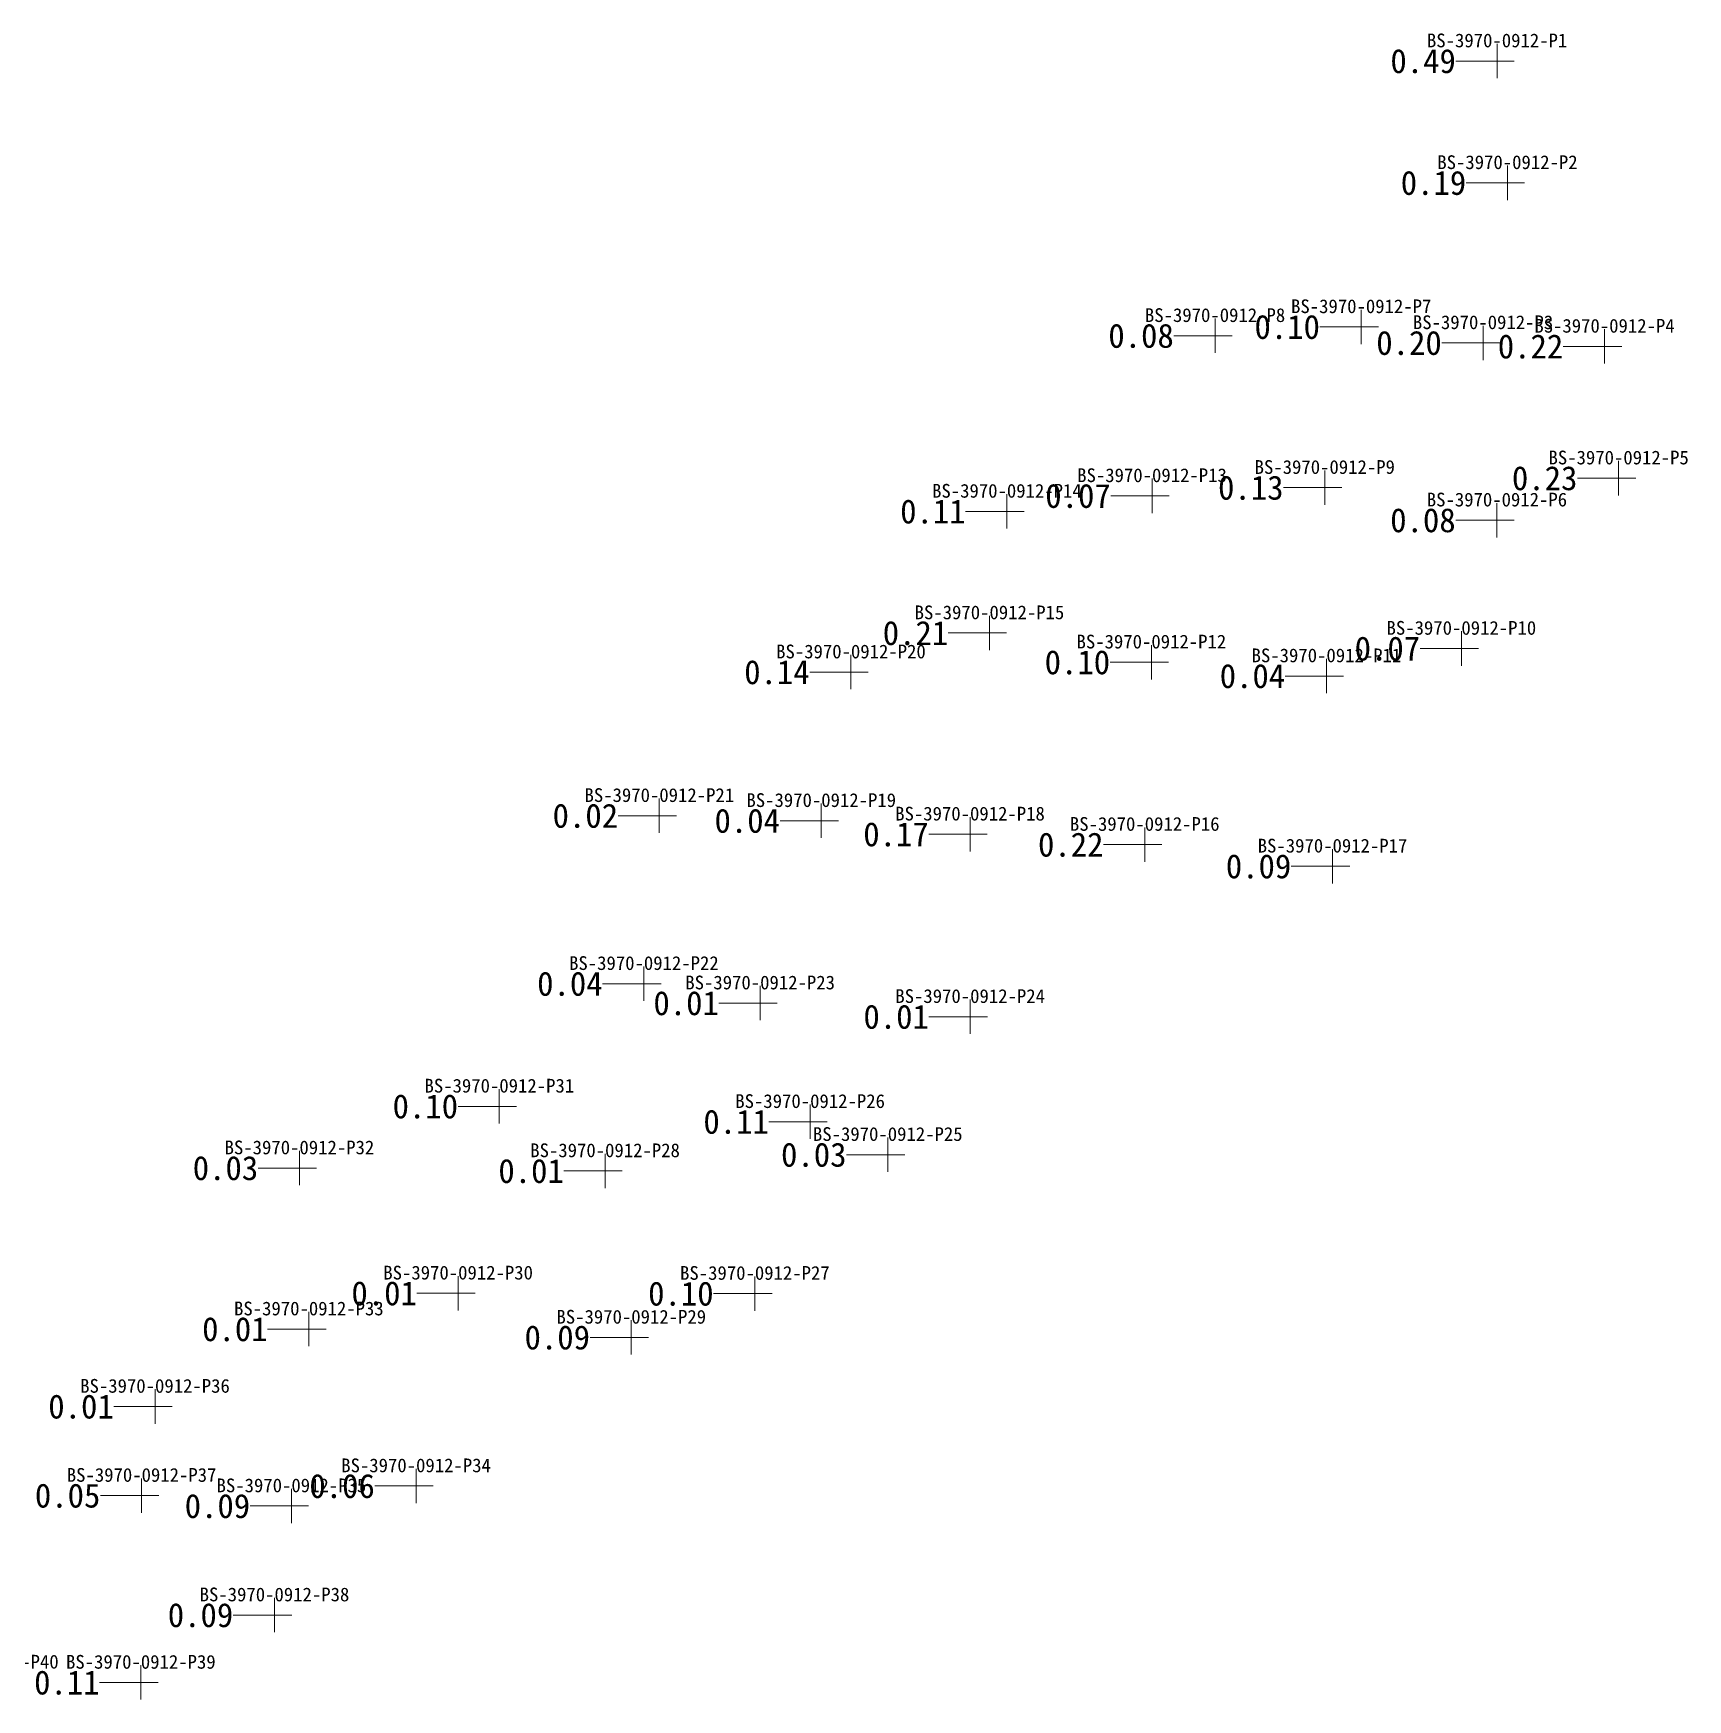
# Model space of a CAD drawing. Header units: inches. Extents: x 469921.8 to 470014.4, y 4349733.1 to 4349823.9.
# Drawn here: x 469966.23 to 470014.36, y 4349775.39 to 4349823.86 of the extents above; entities that cross this region are included whole.
import ezdxf
from ezdxf.enums import TextEntityAlignment as Align

# ---------------------------------------------------------------- set-up
doc = ezdxf.new("R2010")
doc.units = ezdxf.units.IN
doc.header["$MEASUREMENT"] = 0
for name, color, linetype, lineweight in [('孔口文字', 7, 'Continuous', 0), ('点', 7, 'Continuous', 0), ('线条', 7, 'Continuous', 0), ('钻孔', 7, 'Continuous', 0)]:
    doc.layers.add(name, color=color, linetype=linetype, lineweight=lineweight)
doc.styles.add('3dmine_textStyle_3', font='simsunb.ttf', dxfattribs={"height": 1})

msp = doc.modelspace()

# ---------------------------------------------------------------- hatches: boundary and pattern name
at = {"layer": '钻孔', "linetype": 'Continuous', "lineweight": 0, "true_color": 0x808080, "extrusion": (0, 1, 0)}
for points in [[(-470009.814, 3960.099), (-470008.814, 3960.099), (-470008.814, 3968.099), (-470009.814, 3968.099)], [(-470010.115, 3959.827), (-470009.115, 3959.827), (-470009.115, 3968.827), (-470010.115, 3968.827)], [(-470001.608, 3960.451), (-470000.608, 3960.451), (-470000.608, 3969.451), (-470001.608, 3969.451)], [(-470005.86, 3960.343), (-470004.86, 3960.343), (-470004.86, 3969.343), (-470005.86, 3969.343)], [(-470009.404, 3960.321), (-470008.404, 3960.321), (-470008.404, 3969.321), (-470009.404, 3969.321)], [(-470012.938, 3960.183), (-470011.938, 3960.183), (-470011.938, 3969.183), (-470012.938, 3969.183)], [(-470004.8, 3960.217), (-470003.8, 3960.217), (-470003.8, 3970.217), (-470004.8, 3970.217)], [(-470013.35, 3959.715), (-470012.35, 3959.715), (-470012.35, 3969.715), (-470013.35, 3969.715)], [(-469999.774, 3960.389), (-469998.774, 3960.389), (-469998.774, 3970.389), (-469999.774, 3970.389)], [(-469995.552, 3959.604), (-469994.552, 3959.604), (-469994.552, 3970.604), (-469995.552, 3970.604)], [(-470009.809, 3960.155), (-470008.809, 3960.155), (-470008.809, 3970.155), (-470009.809, 3970.155)], [(-469995.045, 3959.993), (-469994.045, 3959.993), (-469994.045, 3970.993), (-469995.045, 3970.993)], [(-470008.774, 3959.851), (-470007.774, 3959.851), (-470007.774, 3970.851), (-470008.774, 3970.851)], [(-469991.015, 3959.626), (-469990.015, 3959.626), (-469990.015, 3971.626), (-469991.015, 3971.626)], [(-469999.755, 3959.975), (-469998.755, 3959.975), (-469998.755, 3970.975), (-469999.755, 3970.975)], [(-470004.848, 3959.918), (-470003.848, 3959.918), (-470003.848, 3970.918), (-470004.848, 3970.918)], [(-469985.44, 3959.863), (-469984.44, 3959.863), (-469984.44, 3971.863), (-469985.44, 3971.863)], [(-469990.151, 3959.692), (-469989.151, 3959.692), (-469989.151, 3971.692), (-469990.151, 3971.692)], [(-469994.479, 3960.493), (-469993.479, 3960.493), (-469993.479, 3971.493), (-469994.479, 3971.493)], [(-469999.562, 3960.367), (-469998.562, 3960.367), (-469998.562, 3971.367), (-469999.562, 3971.367)], [(-470005.026, 3960.131), (-470004.026, 3960.131), (-470004.026, 3971.131), (-470005.026, 3971.131)], [(-469984.991, 3960.186), (-469983.991, 3960.186), (-469983.991, 3972.186), (-469984.991, 3972.186)], [(-469988.373, 3960.109), (-469987.373, 3960.109), (-469987.373, 3972.109), (-469988.373, 3972.109)], [(-469994.483, 3959.716), (-469993.483, 3959.716), (-469993.483, 3971.716), (-469994.483, 3971.716)], [(-469980.785, 3959.604), (-469979.785, 3959.604), (-469979.785, 3972.604), (-469980.785, 3972.604)], [(-469989.827, 3959.899), (-469988.827, 3959.899), (-469988.827, 3971.899), (-469989.827, 3971.899)], [(-469992.086, 3959.692), (-469991.086, 3959.692), (-469991.086, 3971.692), (-469992.086, 3971.692)], [(-469974.97, 3960.276), (-469973.97, 3960.276), (-469973.97, 3972.276), (-469974.97, 3972.276)], [(-469983.862, 3960.087), (-469982.862, 3960.087), (-469982.862, 3972.087), (-469983.862, 3972.087)], [(-469979.587, 3960.284), (-469978.587, 3960.284), (-469978.587, 3972.284), (-469979.587, 3972.284)], [(-469988.22, 3959.917), (-469987.22, 3959.917), (-469987.22, 3971.917), (-469988.22, 3971.917)], [(-469975.244, 3959.614), (-469974.244, 3959.614), (-469974.244, 3972.614), (-469975.244, 3972.614)], [(-469984.624, 3960.222), (-469983.624, 3960.222), (-469983.624, 3972.222), (-469984.624, 3972.222)], [(-469970.768, 3959.538), (-469969.768, 3959.538), (-469969.768, 3972.538), (-469970.768, 3972.538)], [(-469978.363, 3960.289), (-469977.363, 3960.289), (-469977.363, 3972.289), (-469978.363, 3972.289)], [(-469970.378, 3959.548), (-469969.378, 3959.548), (-469969.378, 3972.548), (-469970.378, 3972.548)], [(-469974.736, 3959.622), (-469973.736, 3959.622), (-469973.736, 3972.622), (-469974.736, 3972.622)], [(-469974.244, 3960.402), (-469973.244, 3960.402), (-469973.244, 3972.402), (-469974.244, 3972.402)], [(-469970.356, 3959.614), (-469969.356, 3959.614), (-469969.356, 3972.614), (-469970.356, 3972.614)]]:
    msp.add_hatch(color=8, dxfattribs=at).paths.add_polyline_path(points, flags=0)

# ---------------------------------------------------------------- linework, layer by layer
at = {"layer": '点', "color": 138, "linetype": 'Continuous', "lineweight": 0, "true_color": 0x004c4c}
for points, elevation in [([(470008.814, 4349822.557), (470008.814, 4349823.557)], 3968.099), ([(470009.314, 4349823.057), (470008.314, 4349823.057)], 3968.099), ([(470009.115, 4349819.015), (470009.115, 4349820.015)], 3968.827), ([(470009.615, 4349819.515), (470008.615, 4349819.515)], 3968.827), ([(470000.608, 4349814.567), (470000.608, 4349815.567)], 3969.451), ([(470004.86, 4349814.825), (470004.86, 4349815.825)], 3969.343), ([(470001.108, 4349815.067), (470000.108, 4349815.067)], 3969.451), ([(470005.36, 4349815.325), (470004.36, 4349815.325)], 3969.343), ([(470008.404, 4349814.36), (470008.404, 4349815.36)], 3969.321), ([(470011.938, 4349814.257), (470011.938, 4349815.257)], 3969.183), ([(470008.904, 4349814.86), (470007.904, 4349814.86)], 3969.321), ([(470012.438, 4349814.757), (470011.438, 4349814.757)], 3969.183), ([(470003.8, 4349810.149), (470003.8, 4349811.149)], 3970.217), ([(470012.35, 4349810.425), (470012.35, 4349811.425)], 3969.715), ([(469998.774, 4349809.91), (469998.774, 4349810.91)], 3970.389), ([(470004.3, 4349810.649), (470003.3, 4349810.649)], 3970.217), ([(470012.85, 4349810.925), (470011.85, 4349810.925)], 3969.715), ([(469994.552, 4349809.457), (469994.552, 4349810.457)], 3970.604), ([(469999.274, 4349810.41), (469998.274, 4349810.41)], 3970.389), ([(470008.809, 4349809.202), (470008.809, 4349810.202)], 3970.155), ([(469995.052, 4349809.957), (469994.052, 4349809.957)], 3970.604), ([(470009.309, 4349809.702), (470008.309, 4349809.702)], 3970.155), ([(469994.045, 4349805.921), (469994.045, 4349806.921)], 3970.993), ([(469994.545, 4349806.421), (469993.545, 4349806.421)], 3970.993), ([(470007.774, 4349805.47), (470007.774, 4349806.47)], 3970.851), ([(469990.015, 4349804.783), (469990.015, 4349805.783)], 3971.626), ([(469998.755, 4349805.071), (469998.755, 4349806.071)], 3970.975), ([(470008.274, 4349805.97), (470007.274, 4349805.97)], 3970.851), ([(469990.515, 4349805.283), (469989.515, 4349805.283)], 3971.626), ([(469999.255, 4349805.571), (469998.255, 4349805.571)], 3970.975), ([(470003.848, 4349804.67), (470003.848, 4349805.67)], 3970.918), ([(470004.348, 4349805.17), (470003.348, 4349805.17)], 3970.918), ([(469984.44, 4349800.606), (469984.44, 4349801.606)], 3971.863), ([(469989.151, 4349800.46), (469989.151, 4349801.46)], 3971.692), ([(469984.94, 4349801.106), (469983.94, 4349801.106)], 3971.863), ([(469989.651, 4349800.96), (469988.651, 4349800.96)], 3971.692), ([(469993.479, 4349800.067), (469993.479, 4349801.067)], 3971.493), ([(469993.979, 4349800.567), (469992.979, 4349800.567)], 3971.493), ([(469998.562, 4349799.767), (469998.562, 4349800.767)], 3971.367), ([(469999.062, 4349800.267), (469998.062, 4349800.267)], 3971.367), ([(470004.026, 4349799.135), (470004.026, 4349800.135)], 3971.131), ([(470004.526, 4349799.635), (470003.526, 4349799.635)], 3971.131), ([(469983.991, 4349795.72), (469983.991, 4349796.72)], 3972.186), ([(469984.491, 4349796.22), (469983.491, 4349796.22)], 3972.186), ([(469987.373, 4349795.155), (469987.373, 4349796.155)], 3972.109), ([(469987.873, 4349795.655), (469986.873, 4349795.655)], 3972.109), ([(469993.483, 4349794.76), (469993.483, 4349795.76)], 3971.716), ([(469993.983, 4349795.26), (469992.983, 4349795.26)], 3971.716), ([(469979.785, 4349792.153), (469979.785, 4349793.153)], 3972.604), ([(469988.827, 4349791.705), (469988.827, 4349792.705)], 3971.899), ([(469980.285, 4349792.653), (469979.285, 4349792.653)], 3972.604), ([(469989.327, 4349792.205), (469988.327, 4349792.205)], 3971.899), ([(469991.086, 4349790.747), (469991.086, 4349791.747)], 3971.692), ([(469973.97, 4349790.358), (469973.97, 4349791.358)], 3972.276), ([(469982.862, 4349790.274), (469982.862, 4349791.274)], 3972.087), ([(469991.586, 4349791.247), (469990.586, 4349791.247)], 3971.692), ([(469974.47, 4349790.858), (469973.47, 4349790.858)], 3972.276), ([(469983.362, 4349790.774), (469982.362, 4349790.774)], 3972.087), ([(469978.587, 4349786.716), (469978.587, 4349787.716)], 3972.284), ([(469987.22, 4349786.707), (469987.22, 4349787.707)], 3971.917), ([(469979.087, 4349787.216), (469978.087, 4349787.216)], 3972.284), ([(469987.72, 4349787.207), (469986.72, 4349787.207)], 3971.917), ([(469974.244, 4349785.673), (469974.244, 4349786.673)], 3972.614), ([(469983.624, 4349785.432), (469983.624, 4349786.432)], 3972.222), ([(469974.744, 4349786.173), (469973.744, 4349786.173)], 3972.614), ([(469984.124, 4349785.932), (469983.124, 4349785.932)], 3972.222), ([(469969.768, 4349783.422), (469969.768, 4349784.422)], 3972.538), ([(469970.268, 4349783.922), (469969.268, 4349783.922)], 3972.538), ([(469977.363, 4349781.11), (469977.363, 4349782.11)], 3972.289), ([(469969.378, 4349780.832), (469969.378, 4349781.832)], 3972.548), ([(469973.736, 4349780.528), (469973.736, 4349781.528)], 3972.622), ([(469977.863, 4349781.61), (469976.863, 4349781.61)], 3972.289), ([(469969.878, 4349781.332), (469968.878, 4349781.332)], 3972.548), ([(469974.236, 4349781.028), (469973.236, 4349781.028)], 3972.622), ([(469973.244, 4349777.355), (469973.244, 4349778.355)], 3972.402), ([(469973.744, 4349777.855), (469972.744, 4349777.855)], 3972.402), ([(469969.356, 4349775.395), (469969.356, 4349776.395)], 3972.614), ([(469969.856, 4349775.895), (469968.856, 4349775.895)], 3972.614)]:
    msp.add_lwpolyline(points, dxfattribs=dict(at, elevation=elevation))
at = {"layer": '线条', "color": 138, "linetype": 'Continuous', "lineweight": 0, "true_color": 0x004c4c}
for points, elevation in [([(470008.814, 4349823.057), (470008.814, 4349823.057), (470008.814, 4349823.057)], 3968.099), ([(470009.115, 4349819.515), (470009.115, 4349819.515), (470009.115, 4349819.515)], 3968.827), ([(470000.608, 4349815.067), (470000.608, 4349815.067), (470000.608, 4349815.067)], 3969.451), ([(470004.86, 4349815.325), (470004.86, 4349815.325), (470004.86, 4349815.325)], 3969.343), ([(470008.404, 4349814.86), (470008.404, 4349814.86), (470008.404, 4349814.86)], 3969.321), ([(470011.938, 4349814.757), (470011.938, 4349814.757), (470011.938, 4349814.757)], 3969.183), ([(470003.8, 4349810.649), (470003.8, 4349810.649), (470003.8, 4349810.649)], 3970.217), ([(470012.35, 4349810.925), (470012.35, 4349810.925), (470012.35, 4349810.925)], 3969.715), ([(469998.774, 4349810.41), (469998.774, 4349810.41), (469998.774, 4349810.41)], 3970.389), ([(469994.552, 4349809.957), (469994.552, 4349809.957), (469994.552, 4349809.957)], 3970.604), ([(470008.809, 4349809.702), (470008.809, 4349809.702), (470008.809, 4349809.702)], 3970.155), ([(469994.045, 4349806.421), (469994.045, 4349806.421), (469994.045, 4349806.421)], 3970.993), ([(470007.774, 4349805.97), (470007.774, 4349805.97), (470007.774, 4349805.97)], 3970.851), ([(469990.015, 4349805.283), (469990.015, 4349805.283), (469990.015, 4349805.283)], 3971.626), ([(469998.755, 4349805.571), (469998.755, 4349805.571), (469998.755, 4349805.571)], 3970.975), ([(470003.848, 4349805.17), (470003.848, 4349805.17), (470003.848, 4349805.17)], 3970.918), ([(469984.44, 4349801.106), (469984.44, 4349801.106), (469984.44, 4349801.106)], 3971.863), ([(469989.151, 4349800.96), (469989.151, 4349800.96), (469989.151, 4349800.96)], 3971.692), ([(469993.479, 4349800.567), (469993.479, 4349800.567), (469993.479, 4349800.567)], 3971.493), ([(469998.562, 4349800.267), (469998.562, 4349800.267), (469998.562, 4349800.267)], 3971.367), ([(470004.026, 4349799.635), (470004.026, 4349799.635), (470004.026, 4349799.635)], 3971.131), ([(469983.991, 4349796.22), (469983.991, 4349796.22), (469983.991, 4349796.22)], 3972.186), ([(469987.373, 4349795.655), (469987.373, 4349795.655), (469987.373, 4349795.655)], 3972.109), ([(469993.483, 4349795.26), (469993.483, 4349795.26), (469993.483, 4349795.26)], 3971.716), ([(469979.785, 4349792.653), (469979.785, 4349792.653), (469979.785, 4349792.653)], 3972.604), ([(469988.827, 4349792.205), (469988.827, 4349792.205), (469988.827, 4349792.205)], 3971.899), ([(469991.086, 4349791.247), (469991.086, 4349791.247), (469991.086, 4349791.247)], 3971.692), ([(469973.97, 4349790.858), (469973.97, 4349790.858), (469973.97, 4349790.858)], 3972.276), ([(469982.862, 4349790.774), (469982.862, 4349790.774), (469982.862, 4349790.774)], 3972.087), ([(469978.587, 4349787.216), (469978.587, 4349787.216), (469978.587, 4349787.216)], 3972.284), ([(469987.22, 4349787.207), (469987.22, 4349787.207), (469987.22, 4349787.207)], 3971.917), ([(469974.244, 4349786.173), (469974.244, 4349786.173), (469974.244, 4349786.173)], 3972.614), ([(469983.624, 4349785.932), (469983.624, 4349785.932), (469983.624, 4349785.932)], 3972.222), ([(469969.768, 4349783.922), (469969.768, 4349783.922), (469969.768, 4349783.922)], 3972.538), ([(469977.363, 4349781.61), (469977.363, 4349781.61), (469977.363, 4349781.61)], 3972.289), ([(469969.378, 4349781.332), (469969.378, 4349781.332), (469969.378, 4349781.332)], 3972.548), ([(469973.736, 4349781.028), (469973.736, 4349781.028), (469973.736, 4349781.028)], 3972.622), ([(469973.244, 4349777.855), (469973.244, 4349777.855), (469973.244, 4349777.855)], 3972.402), ([(469969.356, 4349775.895), (469969.356, 4349775.895), (469969.356, 4349775.895)], 3972.614)]:
    msp.add_lwpolyline(points, dxfattribs=dict(at, elevation=elevation))
at = {"layer": '钻孔', "color": 8, "linetype": 'Continuous', "lineweight": 0, "true_color": 0x808080}
for points, elevation in [([(470008.814, 4349823.057), (470007.614, 4349823.057)], 3968.099), ([(470008.814, 4349823.057), (470007.614, 4349823.057)], 3960.099), ([(470009.115, 4349819.515), (470007.915, 4349819.515)], 3968.827), ([(470009.115, 4349819.515), (470007.915, 4349819.515)], 3959.827), ([(470000.608, 4349815.067), (469999.408, 4349815.067)], 3969.451), ([(470000.608, 4349815.067), (469999.408, 4349815.067)], 3960.451), ([(470004.86, 4349815.325), (470003.66, 4349815.325)], 3969.343), ([(470004.86, 4349815.325), (470003.66, 4349815.325)], 3960.343), ([(470008.404, 4349814.86), (470007.204, 4349814.86)], 3969.321), ([(470008.404, 4349814.86), (470007.204, 4349814.86)], 3960.321), ([(470011.938, 4349814.757), (470010.738, 4349814.757)], 3969.183), ([(470011.938, 4349814.757), (470010.738, 4349814.757)], 3960.183), ([(470003.8, 4349810.649), (470002.6, 4349810.649)], 3970.217), ([(470003.8, 4349810.649), (470002.6, 4349810.649)], 3960.217), ([(470012.35, 4349810.925), (470011.15, 4349810.925)], 3969.715), ([(470012.35, 4349810.925), (470011.15, 4349810.925)], 3959.715), ([(469998.774, 4349810.41), (469997.574, 4349810.41)], 3970.389), ([(469998.774, 4349810.41), (469997.574, 4349810.41)], 3960.389), ([(469994.552, 4349809.957), (469993.352, 4349809.957)], 3970.604), ([(469994.552, 4349809.957), (469993.352, 4349809.957)], 3959.604), ([(470008.809, 4349809.702), (470007.609, 4349809.702)], 3970.155), ([(470008.809, 4349809.702), (470007.609, 4349809.702)], 3960.155), ([(469994.045, 4349806.421), (469992.845, 4349806.421)], 3970.993), ([(469994.045, 4349806.421), (469992.845, 4349806.421)], 3959.993), ([(470007.774, 4349805.97), (470006.574, 4349805.97)], 3970.851), ([(470007.774, 4349805.97), (470006.574, 4349805.97)], 3959.851), ([(469990.015, 4349805.283), (469988.815, 4349805.283)], 3971.626), ([(469990.015, 4349805.283), (469988.815, 4349805.283)], 3959.626), ([(469998.755, 4349805.571), (469997.555, 4349805.571)], 3970.975), ([(469998.755, 4349805.571), (469997.555, 4349805.571)], 3959.975), ([(470003.848, 4349805.17), (470002.648, 4349805.17)], 3970.918), ([(470003.848, 4349805.17), (470002.648, 4349805.17)], 3959.918), ([(469984.44, 4349801.106), (469983.24, 4349801.106)], 3971.863), ([(469984.44, 4349801.106), (469983.24, 4349801.106)], 3959.863), ([(469989.151, 4349800.96), (469987.951, 4349800.96)], 3971.692), ([(469989.151, 4349800.96), (469987.951, 4349800.96)], 3959.692), ([(469993.479, 4349800.567), (469992.279, 4349800.567)], 3971.493), ([(469993.479, 4349800.567), (469992.279, 4349800.567)], 3960.493), ([(469998.562, 4349800.267), (469997.362, 4349800.267)], 3971.367), ([(469998.562, 4349800.267), (469997.362, 4349800.267)], 3960.367), ([(470004.026, 4349799.635), (470002.826, 4349799.635)], 3971.131), ([(470004.026, 4349799.635), (470002.826, 4349799.635)], 3960.131), ([(469983.991, 4349796.22), (469982.791, 4349796.22)], 3972.186), ([(469983.991, 4349796.22), (469982.791, 4349796.22)], 3960.186), ([(469987.373, 4349795.655), (469986.173, 4349795.655)], 3972.109), ([(469987.373, 4349795.655), (469986.173, 4349795.655)], 3960.109), ([(469993.483, 4349795.26), (469992.283, 4349795.26)], 3971.716), ([(469993.483, 4349795.26), (469992.283, 4349795.26)], 3959.716), ([(469979.785, 4349792.653), (469978.585, 4349792.653)], 3972.604), ([(469979.785, 4349792.653), (469978.585, 4349792.653)], 3959.604), ([(469988.827, 4349792.205), (469987.627, 4349792.205)], 3971.899), ([(469988.827, 4349792.205), (469987.627, 4349792.205)], 3959.899), ([(469991.086, 4349791.247), (469989.886, 4349791.247)], 3971.692), ([(469991.086, 4349791.247), (469989.886, 4349791.247)], 3959.692), ([(469973.97, 4349790.858), (469972.77, 4349790.858)], 3972.276), ([(469973.97, 4349790.858), (469972.77, 4349790.858)], 3960.276), ([(469982.862, 4349790.774), (469981.662, 4349790.774)], 3972.087), ([(469982.862, 4349790.774), (469981.662, 4349790.774)], 3960.087), ([(469978.587, 4349787.216), (469977.387, 4349787.216)], 3972.284), ([(469978.587, 4349787.216), (469977.387, 4349787.216)], 3960.284), ([(469987.22, 4349787.207), (469986.02, 4349787.207)], 3971.917), ([(469987.22, 4349787.207), (469986.02, 4349787.207)], 3959.917), ([(469974.244, 4349786.173), (469973.044, 4349786.173)], 3972.614), ([(469974.244, 4349786.173), (469973.044, 4349786.173)], 3959.614), ([(469983.624, 4349785.932), (469982.424, 4349785.932)], 3972.222), ([(469983.624, 4349785.932), (469982.424, 4349785.932)], 3960.222), ([(469969.768, 4349783.922), (469968.568, 4349783.922)], 3972.538), ([(469969.768, 4349783.922), (469968.568, 4349783.922)], 3959.538), ([(469977.363, 4349781.61), (469976.163, 4349781.61)], 3972.289), ([(469977.363, 4349781.61), (469976.163, 4349781.61)], 3960.289), ([(469969.378, 4349781.332), (469968.178, 4349781.332)], 3972.548), ([(469969.378, 4349781.332), (469968.178, 4349781.332)], 3959.548), ([(469973.736, 4349781.028), (469972.536, 4349781.028)], 3972.622), ([(469973.736, 4349781.028), (469972.536, 4349781.028)], 3959.622), ([(469973.244, 4349777.855), (469972.044, 4349777.855)], 3972.402), ([(469973.244, 4349777.855), (469972.044, 4349777.855)], 3960.402), ([(469969.356, 4349775.895), (469968.156, 4349775.895)], 3972.614), ([(469969.356, 4349775.895), (469968.156, 4349775.895)], 3959.614)]:
    msp.add_lwpolyline(points, dxfattribs=dict(at, elevation=elevation))

# ---------------------------------------------------------------- texts
at = {"layer": '孔口文字', "color": 138, "linetype": 'Continuous', "lineweight": 0, "true_color": 0x004c4c, "style": '3dmine_textStyle_3'}
for s, p in [('BS-3970-0912-P1', (470008.814, 4349823.457, 3968.099)), ('BS-3970-0912-P2', (470009.115, 4349819.915, 3968.827)), ('BS-3970-0912-P7', (470004.86, 4349815.725, 3969.343)), ('BS-3970-0912-P8', (470000.608, 4349815.467, 3969.451)), ('BS-3970-0912-P3', (470008.404, 4349815.26, 3969.321)), ('BS-3970-0912-P4', (470011.938, 4349815.157, 3969.183)), ('BS-3970-0912-P5', (470012.35, 4349811.325, 3969.715)), ('BS-3970-0912-P13', (469998.774, 4349810.81, 3970.389)), ('BS-3970-0912-P9', (470003.8, 4349811.049, 3970.217)), ('BS-3970-0912-P14', (469994.552, 4349810.357, 3970.604)), ('BS-3970-0912-P6', (470008.809, 4349810.102, 3970.155)), ('BS-3970-0912-P15', (469994.045, 4349806.821, 3970.993)), ('BS-3970-0912-P10', (470007.774, 4349806.37, 3970.851)), ('BS-3970-0912-P12', (469998.755, 4349805.971, 3970.975)), ('BS-3970-0912-P20', (469990.015, 4349805.683, 3971.626)), ('BS-3970-0912-P11', (470003.848, 4349805.57, 3970.918)), ('BS-3970-0912-P21', (469984.44, 4349801.506, 3971.863)), ('BS-3970-0912-P19', (469989.151, 4349801.36, 3971.692)), ('BS-3970-0912-P18', (469993.479, 4349800.967, 3971.493)), ('BS-3970-0912-P16', (469998.562, 4349800.667, 3971.367)), ('BS-3970-0912-P17', (470004.026, 4349800.035, 3971.131)), ('BS-3970-0912-P22', (469983.991, 4349796.62, 3972.186)), ('BS-3970-0912-P23', (469987.373, 4349796.055, 3972.109)), ('BS-3970-0912-P24', (469993.483, 4349795.66, 3971.716)), ('BS-3970-0912-P31', (469979.785, 4349793.053, 3972.604)), ('BS-3970-0912-P26', (469988.827, 4349792.605, 3971.899)), ('BS-3970-0912-P25', (469991.086, 4349791.647, 3971.692)), ('BS-3970-0912-P32', (469973.97, 4349791.258, 3972.276)), ('BS-3970-0912-P28', (469982.862, 4349791.174, 3972.087)), ('BS-3970-0912-P30', (469978.587, 4349787.616, 3972.284)), ('BS-3970-0912-P27', (469987.22, 4349787.607, 3971.917)), ('BS-3970-0912-P33', (469974.244, 4349786.573, 3972.614)), ('BS-3970-0912-P29', (469983.624, 4349786.332, 3972.222)), ('BS-3970-0912-P36', (469969.768, 4349784.322, 3972.538)), ('BS-3970-0912-P37', (469969.378, 4349781.732, 3972.548)), ('BS-3970-0912-P34', (469977.363, 4349782.01, 3972.289)), ('BS-3970-0912-P35', (469973.736, 4349781.428, 3972.622)), ('BS-3970-0912-P38', (469973.244, 4349778.255, 3972.402)), ('BS-3970-0912-P40', (469964.788, 4349776.299, 3972.564)), ('BS-3970-0912-P39', (469969.356, 4349776.295, 3972.614))]:
    msp.add_text(s, height=0.4, dxfattribs=at).set_placement(p, align=Align.CENTER)
at = {"layer": '钻孔', "color": 8, "linetype": 'Continuous', "lineweight": 0, "true_color": 0x808080, "style": '3dmine_textStyle_3'}
for s, p in [('0.49', (470007.614, 4349823.057, 3968.099)), ('0.19', (470007.915, 4349819.515, 3968.827)), ('0.10', (470003.66, 4349815.325, 3969.343)), ('0.08', (469999.408, 4349815.067, 3969.451)), ('0.20', (470007.204, 4349814.86, 3969.321)), ('0.22', (470010.738, 4349814.757, 3969.183)), ('0.23', (470011.15, 4349810.925, 3969.715)), ('0.07', (469997.574, 4349810.41, 3970.389)), ('0.13', (470002.6, 4349810.649, 3970.217)), ('0.11', (469993.352, 4349809.957, 3970.604)), ('0.08', (470007.609, 4349809.702, 3970.155)), ('0.21', (469992.845, 4349806.421, 3970.993)), ('0.07', (470006.574, 4349805.97, 3970.851)), ('0.10', (469997.555, 4349805.571, 3970.975)), ('0.14', (469988.815, 4349805.283, 3971.626)), ('0.04', (470002.648, 4349805.17, 3970.918)), ('0.02', (469983.24, 4349801.106, 3971.863)), ('0.04', (469987.951, 4349800.96, 3971.692)), ('0.17', (469992.279, 4349800.567, 3971.493)), ('0.22', (469997.362, 4349800.267, 3971.367)), ('0.09', (470002.826, 4349799.635, 3971.131)), ('0.04', (469982.791, 4349796.22, 3972.186)), ('0.01', (469986.173, 4349795.655, 3972.109)), ('0.01', (469992.283, 4349795.26, 3971.716)), ('0.10', (469978.585, 4349792.653, 3972.604)), ('0.11', (469987.627, 4349792.205, 3971.899)), ('0.03', (469989.886, 4349791.247, 3971.692)), ('0.03', (469972.77, 4349790.858, 3972.276)), ('0.01', (469981.662, 4349790.774, 3972.087)), ('0.01', (469977.387, 4349787.216, 3972.284)), ('0.10', (469986.02, 4349787.207, 3971.917)), ('0.01', (469973.044, 4349786.173, 3972.614)), ('0.09', (469982.424, 4349785.932, 3972.222)), ('0.01', (469968.568, 4349783.922, 3972.538)), ('0.05', (469968.178, 4349781.332, 3972.548)), ('0.06', (469976.163, 4349781.61, 3972.289)), ('0.09', (469972.536, 4349781.028, 3972.622)), ('0.09', (469972.044, 4349777.855, 3972.402)), ('0.11', (469968.156, 4349775.895, 3972.614))]:
    msp.add_text(s, height=0.7, dxfattribs=at).set_placement(p, align=Align.MIDDLE_RIGHT)

doc.saveas('drawing.dxf')
